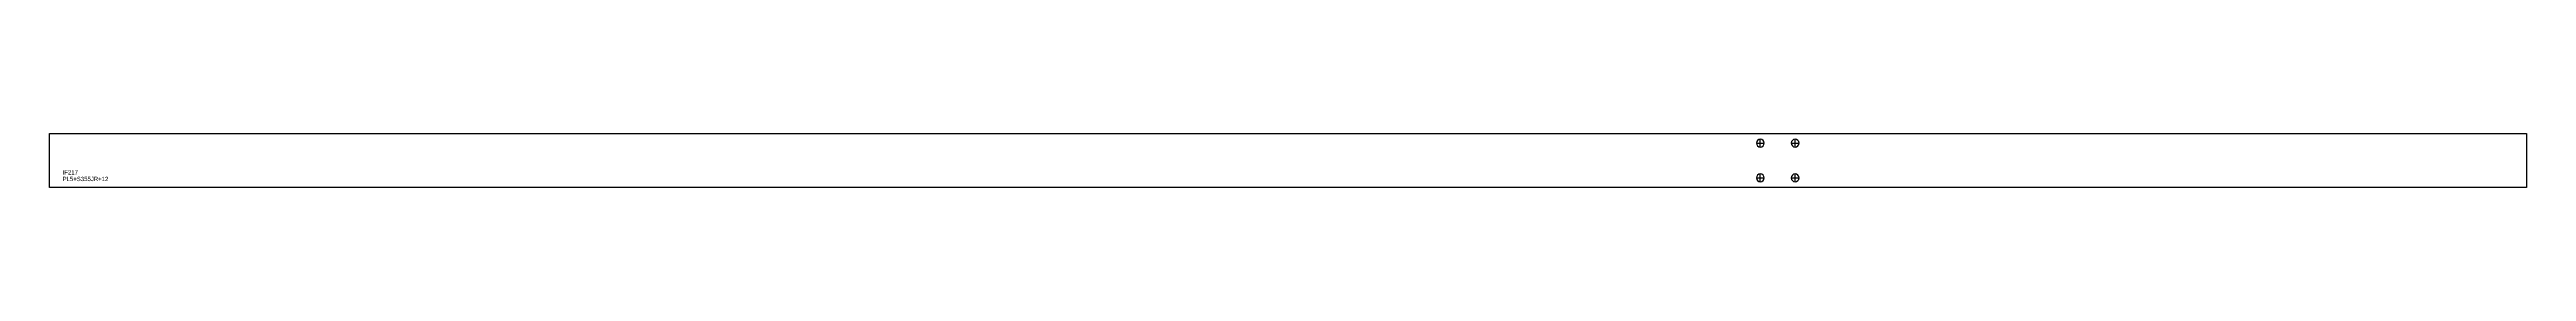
# Model space of a CAD drawing. Extents: x 0 to 5690, y 0 to 125.
import ezdxf

# ---------------------------------------------------------------- set-up
doc = ezdxf.new("R2010")
doc.units = 0
for name, color, linetype in [('18', 7, 'CONTINUOUS'), ('CUT', 7, 'CONTINUOUS'), ('SCRIBE', 3, 'CONTINUOUS'), ('TEXT', 7, 'CONTINUOUS')]:
    doc.layers.add(name, color=color, linetype=linetype)

msp = doc.modelspace()

# ---------------------------------------------------------------- linework, layer by layer
at = {"layer": '18', "color": 7, "linetype": 'CONTINUOUS'}
for p, q in [((3921, 102.5), (3939, 102.5)), ((3930, 93.5), (3930, 111.5)), ((4001, 102.5), (4019, 102.5)), ((4010, 93.5), (4010, 111.5)), ((3921, 22.5), (3939, 22.5)), ((3930, 13.5), (3930, 31.5)), ((4001, 22.5), (4019, 22.5)), ((4010, 13.5), (4010, 31.5))]:
    msp.add_line(p, q, dxfattribs=at)
for points in [[(3930, 111.5, 1), (3930, 93.5, 1)], [(4010, 111.5, 1), (4010, 93.5, 1)], [(3930, 31.5, 1), (3930, 13.5, 1)], [(4010, 31.5, 1), (4010, 13.5, 1)]]:
    msp.add_lwpolyline(points, format="xyb", close=True, dxfattribs=at)
at = {"layer": 'CUT', "color": 7, "linetype": 'CONTINUOUS'}
msp.add_lwpolyline([(0, 0), (0, 125), (5690, 125), (5690, 0)], close=True, dxfattribs=at)

# ---------------------------------------------------------------- texts
at = {"layer": 'SCRIBE', "color": 3}
msp.add_text('IF217', height=10, dxfattribs=at).set_placement((30, 30))
at = {"layer": 'TEXT', "color": 7}
msp.add_text('PL5+S355JR+12', height=10, dxfattribs=at).set_placement((30, 15))

doc.saveas('drawing.dxf')
